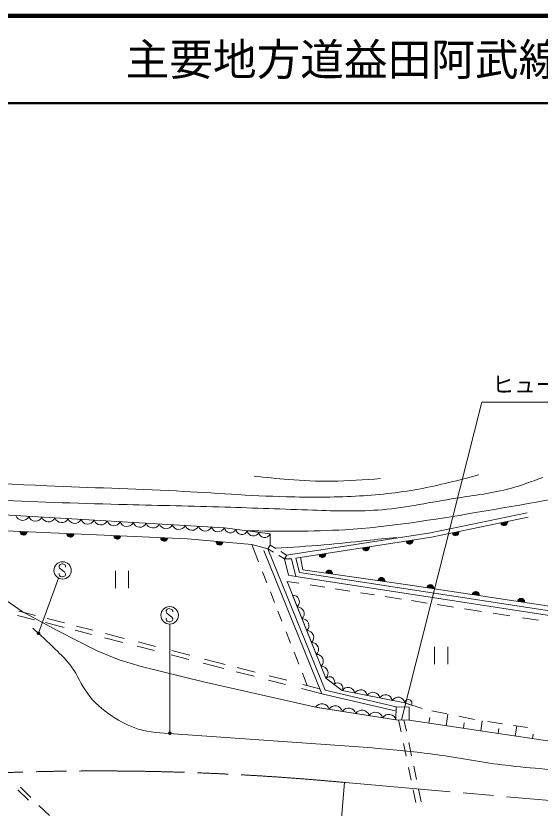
# Model space of a CAD drawing. Units: millimetres, scale not verified. Extents: x 40000 to 680000, y 20000 to 380000.
# Drawn here: x 204164 to 264204, y 289190 to 380000 of the extents above; entities that cross this region are included whole.
import ezdxf
from ezdxf.enums import TextEntityAlignment as Align

# ---------------------------------------------------------------- set-up
doc = ezdxf.new("R2010")
doc.units = ezdxf.units.MM
doc.header["$LTSCALE"] = 1000
doc.linetypes.add('CHAIN', pattern=[18.5, 12, -1.5, 3.5, -1.5])
for name, color, linetype, lineweight in [('M-BGD', 7, 'Continuous', 13), ('M-BMK', 2, 'CHAIN', 13), ('M-STR-STR3', 7, 'Continuous', 13), ('M-STR-STRC', 7, 'Continuous', 13), ('M-TTL', 2, 'Continuous', 140), ('M-TTL-LINE', 7, 'Continuous', 50), ('M-TTL-TXT', 7, 'Continuous', 13)]:
    doc.layers.add(name, color=color, linetype=linetype, lineweight=lineweight)
doc.styles.add('ＭＳ ゴシック', font='')
doc.styles.get('ＭＳ ゴシック').set_extended_font_data('MS Gothic')

# ---------------------------------------------------------------- blocks, each defined once
blk = doc.blocks.new('filled_dot')
at = {"color": 0, "linetype": 'Continuous', "lineweight": -2, "const_width": 1.25}
blk.add_lwpolyline([(-0.625, 0, 1), (0.625, 0, 1)], format="xyb", close=True, dxfattribs=at)

msp = doc.modelspace()

# ---------------------------------------------------------------- linework, layer by layer
at = {"layer": 'M-BGD'}
for p, q in [((193714, 323329), (228051, 321322)), ((193714, 323329), (228051, 321322)), ((251659, 320734), (262731, 323022)), ((251748, 320241), (262832, 322533)), ((191630, 321458), (223821, 320077)), ((228051, 321322), (233287, 320614)), ((228051, 321322), (233287, 320614)), ((233292, 319345), (233287, 320614)), ((235172, 318202), (251659, 320734)), ((223821, 320077), (231170, 319420)), ((236216, 317856), (251748, 320241)), ((231957, 317423), (231170, 319420)), ((231170, 319420), (233032, 318918)), ((233032, 318918), (233292, 319345)), ((239568, 302727), (233032, 318918)), ((233680, 318524), (233032, 318918)), ((233951, 318944), (233292, 319345)), ((239201, 302299), (232571, 318723)), ((234917, 317771), (234291, 318152)), ((235172, 318202), (234523, 318596)), ((234917, 317771), (235177, 318199)), ((236216, 317856), (236630, 316200)), ((236767, 317941), (237046, 316499)), ((197043, 317064), (204897, 311748)), ((234917, 317771), (235719, 317780)), ((234917, 317771), (235368, 315889)), ((235719, 317780), (236225, 315757)), ((215559, 314399), (215559, 316399)), ((217059, 316399), (217059, 314399)), ((232912, 314998), (232410, 316271)), ((236630, 316200), (291258, 307793)), ((237046, 316499), (249035, 314798)), ((235216, 315178), (236579, 314967)), ((239673, 304100), (235216, 315178)), ((236225, 315757), (235368, 315889)), ((236225, 315757), (290850, 307350)), ((237852, 314771), (239533, 314511)), ((240720, 314328), (242427, 314064)), ((249035, 314798), (290624, 308521)), ((233798, 312746), (233309, 313988)), ((239673, 304100), (235845, 313615)), ((243635, 313878), (245237, 313630)), ((246451, 313443), (248338, 313151)), ((249481, 312975), (251252, 312701)), ((252465, 312514), (254297, 312231)), ((206410, 311269), (204491, 311763)), ((204897, 311748), (208968, 309497)), ((234630, 310634), (234184, 311767)), ((255557, 312037), (257478, 311740)), ((258832, 311531), (260735, 311237)), ((206296, 310782), (204369, 311278)), ((209716, 310416), (207732, 310928)), ((262185, 311013), (264004, 310732)), ((209679, 309909), (207563, 310455)), ((212992, 309572), (211091, 310062)), ((208968, 309497), (213566, 307198)), ((212835, 309096), (210946, 309583)), ((216569, 308650), (214433, 309200)), ((235625, 308106), (235114, 309405)), ((216403, 308176), (214307, 308716)), ((220157, 307725), (218153, 308241)), ((213566, 307198), (216008, 306193)), ((219993, 307251), (218047, 307752)), ((224084, 306713), (222019, 307245)), ((236573, 305699), (236026, 307087)), ((252118, 305689), (252118, 307689)), ((253618, 307689), (253618, 305689)), ((216008, 306193), (218499, 305426)), ((223986, 306221), (221954, 306745)), ((228125, 305671), (225761, 306280)), ((218499, 305426), (225634, 303654)), ((227991, 305189), (225630, 305798)), ((231551, 304788), (229506, 305315)), ((231439, 304300), (229401, 304826)), ((235199, 303847), (233187, 304366)), ((237540, 303244), (236986, 304650)), ((225634, 303654), (238661, 300733)), ((235034, 303373), (233113, 303869)), ((238969, 302875), (237019, 303378)), ((241543, 302666), (239673, 304100)), ((241543, 302666), (239673, 304100)), ((239201, 302299), (236869, 302900)), ((247729, 300814), (239568, 302727)), ((248709, 301264), (241543, 302666)), ((248709, 301264), (241543, 302666)), ((247615, 300327), (239201, 302299)), ((247697, 299314), (238494, 300770)), ((238661, 300733), (247697, 299314)), ((247697, 299314), (247729, 300814)), ((247729, 300814), (249220, 300782)), ((250685, 300596), (248709, 301264)), ((249458, 301011), (248709, 301264)), ((249220, 300782), (249188, 299283)), ((253512, 300006), (251814, 300348)), ((253650, 299978), (253450, 298643)), ((256670, 299368), (254896, 299726)), ((249188, 299283), (247697, 299314)), ((247992, 299308), (248284, 297924)), ((248608, 299295), (248881, 298002)), ((249188, 299283), (265317, 296863)), ((251570, 299595), (251472, 298940)), ((255518, 298951), (255427, 298347)), ((257578, 299200), (257405, 298050)), ((259879, 298866), (258231, 299105)), ((259466, 298307), (259383, 297753)), ((262768, 298448), (261153, 298682)), ((261537, 298626), (261361, 297457)), ((222221, 297711), (242341, 296286)), ((263414, 297663), (263339, 297160)), ((248567, 296582), (248871, 295135)), ((249149, 296728), (249471, 295201)), ((249141, 293855), (249446, 292409)), ((249724, 293998), (250041, 292492)), ((204686, 291585), (205866, 290430)), ((204407, 291298), (205612, 290119)), ((249680, 291296), (249987, 289840)), ((250270, 291404), (250582, 289927)), ((206809, 289507), (208009, 288333))]:
    msp.add_line(p, q, dxfattribs=at)
for centre, radius, start, end in [((204929, 322983), 809, 199.11485, 334.19506), ((206422, 322896), 809, 199.11485, 334.19506), ((207915, 322809), 809, 199.11485, 334.19506), ((209408, 322722), 809, 199.11485, 334.19506), ((210901, 322634), 809, 199.11485, 334.19506), ((212394, 322547), 809, 199.11485, 334.19506), ((213887, 322460), 809, 199.11485, 334.19506), ((215380, 322373), 809, 199.11485, 334.19506), ((216873, 322285), 809, 199.11485, 334.19506), ((218365, 322198), 809, 199.11485, 334.19506), ((219858, 322111), 809, 199.11485, 334.19506), ((221351, 322024), 809, 199.11485, 334.19506), ((222844, 321936), 809, 199.11485, 334.19506), ((224337, 321849), 809, 199.11485, 334.19506), ((225830, 321762), 809, 199.11485, 334.19506), ((260061, 321960), 400, 191.67878, 11.67878), ((260061, 321960), 400, 191.67878, 11.67878), ((260061, 321960), 350, 191.67878, 11.67878), ((260061, 321960), 300, 191.67878, 11.67878), ((260061, 321960), 250, 191.67878, 11.67878), ((260061, 321960), 200, 191.67878, 11.67878), ((260061, 321960), 150, 191.67878, 11.67878), ((260061, 321960), 100, 191.67878, 11.67878), ((260061, 321960), 50, 191.67878, 11.67878), ((205043, 320883), 400, 177.54271, 357.54271), ((205043, 320883), 400, 177.54271, 357.54271), ((205043, 320883), 350, 177.54271, 357.54271), ((205043, 320883), 300, 177.54271, 357.54271), ((205043, 320883), 250, 177.54271, 357.54271), ((205043, 320883), 200, 177.54271, 357.54271), ((205043, 320883), 150, 177.54271, 357.54271), ((205043, 320883), 100, 177.54271, 357.54271), ((205043, 320883), 50, 177.54271, 357.54271), ((210408, 320652), 400, 177.54271, 357.54271), ((210408, 320652), 400, 177.54271, 357.54271), ((210408, 320652), 350, 177.54271, 357.54271), ((210408, 320652), 300, 177.54271, 357.54271), ((210408, 320652), 250, 177.54271, 357.54271), ((210408, 320652), 200, 177.54271, 357.54271), ((210408, 320652), 150, 177.54271, 357.54271), ((210408, 320652), 100, 177.54271, 357.54271), ((210408, 320652), 50, 177.54271, 357.54271), ((227323, 321675), 809, 199.11485, 334.19506), ((228731, 321418), 686, 188.03156, 336.55347), ((230040, 321241), 686, 188.03156, 336.55347), ((231349, 321064), 686, 188.03156, 336.55347), ((232657, 320887), 686, 188.03156, 336.55347), ((254519, 320814), 400, 191.67878, 11.67878), ((254519, 320814), 400, 191.67878, 11.67878), ((254519, 320814), 350, 191.67878, 11.67878), ((254519, 320814), 300, 191.67878, 11.67878), ((254519, 320814), 250, 191.67878, 11.67878), ((254519, 320814), 200, 191.67878, 11.67878), ((254519, 320814), 150, 191.67878, 11.67878), ((254519, 320814), 100, 191.67878, 11.67878), ((254519, 320814), 50, 191.67878, 11.67878), ((215773, 320422), 400, 177.54271, 357.54271), ((215773, 320422), 400, 177.54271, 357.54271), ((215773, 320422), 350, 177.54271, 357.54271), ((215773, 320422), 300, 177.54271, 357.54271), ((215773, 320422), 250, 177.54271, 357.54271), ((215773, 320422), 200, 177.54271, 357.54271), ((215773, 320422), 150, 177.54271, 357.54271), ((215773, 320422), 100, 177.54271, 357.54271), ((215773, 320422), 50, 177.54271, 357.54271), ((221139, 320192), 400, 177.54271, 357.54271), ((221139, 320192), 400, 177.54271, 357.54271), ((221139, 320192), 350, 177.54271, 357.54271), ((221139, 320192), 300, 177.54271, 357.54271), ((221139, 320192), 250, 177.54271, 357.54271), ((221139, 320192), 200, 177.54271, 357.54271), ((221139, 320192), 150, 177.54271, 357.54271), ((221139, 320192), 100, 177.54271, 357.54271), ((221139, 320192), 50, 177.54271, 357.54271), ((227496, 319748), 400, 174.89352, 354.89352), ((227496, 319748), 400, 174.89352, 354.89352), ((227496, 319748), 350, 174.89352, 354.89352), ((227496, 319748), 300, 174.89352, 354.89352), ((227496, 319748), 250, 174.89352, 354.89352), ((227496, 319748), 200, 174.89352, 354.89352), ((227496, 319748), 150, 174.89352, 354.89352), ((227496, 319748), 100, 174.89352, 354.89352), ((227496, 319748), 50, 174.89352, 354.89352), ((249251, 319858), 400, 188.73004, 8.73004), ((249251, 319858), 400, 188.73004, 8.73004), ((249251, 319858), 350, 188.73004, 8.73004), ((249251, 319858), 300, 188.73004, 8.73004), ((249251, 319858), 250, 188.73004, 8.73004), ((249251, 319858), 200, 188.73004, 8.73004), ((249251, 319858), 150, 188.73004, 8.73004), ((249251, 319858), 100, 188.73004, 8.73004), ((249251, 319858), 50, 188.73004, 8.73004), ((244257, 319091), 400, 188.73004, 8.73004), ((244257, 319091), 400, 188.73004, 8.73004), ((244257, 319091), 350, 188.73004, 8.73004), ((244257, 319091), 300, 188.73004, 8.73004), ((244257, 319091), 250, 188.73004, 8.73004), ((244257, 319091), 200, 188.73004, 8.73004), ((244257, 319091), 150, 188.73004, 8.73004), ((244257, 319091), 100, 188.73004, 8.73004), ((244257, 319091), 50, 188.73004, 8.73004), ((239264, 318324), 400, 188.73004, 8.73004), ((239264, 318324), 400, 188.73004, 8.73004), ((239264, 318324), 350, 188.73004, 8.73004), ((239264, 318324), 300, 188.73004, 8.73004), ((239264, 318324), 250, 188.73004, 8.73004), ((239264, 318324), 200, 188.73004, 8.73004), ((239264, 318324), 150, 188.73004, 8.73004), ((239264, 318324), 100, 188.73004, 8.73004), ((239264, 318324), 50, 188.73004, 8.73004), ((240044, 316074), 400, 351.92824, 171.92824), ((240044, 316074), 400, 351.92824, 171.92824), ((240044, 316074), 350, 351.92824, 171.92824), ((240044, 316074), 300, 351.92824, 171.92824), ((240044, 316074), 250, 351.92824, 171.92824), ((240044, 316074), 200, 351.92824, 171.92824), ((240044, 316074), 150, 351.92824, 171.92824), ((240044, 316074), 100, 351.92824, 171.92824), ((240044, 316074), 50, 351.92824, 171.92824), ((246038, 315223), 400, 351.92824, 171.92824), ((246038, 315223), 400, 351.92824, 171.92824), ((246038, 315223), 350, 351.92824, 171.92824), ((246038, 315223), 300, 351.92824, 171.92824), ((246038, 315223), 250, 351.92824, 171.92824), ((246038, 315223), 200, 351.92824, 171.92824), ((246038, 315223), 150, 351.92824, 171.92824), ((246038, 315223), 100, 351.92824, 171.92824), ((246038, 315223), 50, 351.92824, 171.92824), ((251634, 314406), 400, 351.41638, 171.41638), ((251634, 314406), 400, 351.41638, 171.41638), ((251634, 314406), 350, 351.41638, 171.41638), ((251634, 314406), 300, 351.41638, 171.41638), ((251634, 314406), 250, 351.41638, 171.41638), ((251634, 314406), 200, 351.41638, 171.41638), ((251634, 314406), 150, 351.41638, 171.41638), ((251634, 314406), 100, 351.41638, 171.41638), ((251634, 314406), 50, 351.41638, 171.41638), ((235852, 312828), 787, 313.29333, 90.54311), ((256833, 313621), 400, 351.41638, 171.41638), ((256833, 313621), 400, 351.41638, 171.41638), ((256833, 313621), 350, 351.41638, 171.41638), ((256833, 313621), 300, 351.41638, 171.41638), ((256833, 313621), 250, 351.41638, 171.41638), ((256833, 313621), 200, 351.41638, 171.41638), ((256833, 313621), 150, 351.41638, 171.41638), ((256833, 313621), 100, 351.41638, 171.41638), ((256833, 313621), 50, 351.41638, 171.41638), ((262031, 312837), 400, 351.41638, 171.41638), ((262031, 312837), 400, 351.41638, 171.41638), ((262031, 312837), 350, 351.41638, 171.41638), ((262031, 312837), 300, 351.41638, 171.41638), ((262031, 312837), 250, 351.41638, 171.41638), ((262031, 312837), 200, 351.41638, 171.41638), ((262031, 312837), 150, 351.41638, 171.41638), ((262031, 312837), 100, 351.41638, 171.41638), ((262031, 312837), 50, 351.41638, 171.41638), ((236399, 311469), 787, 313.29333, 90.54311), ((236946, 310110), 787, 313.29333, 90.54311), ((237493, 308750), 787, 313.29333, 90.54311), ((238040, 307391), 787, 313.29333, 90.54311), ((238587, 306032), 787, 313.29333, 90.54311), ((239134, 304672), 787, 313.29333, 90.54311), ((240082, 303664), 597, 331.85896, 133.18868), ((241017, 302948), 597, 331.85896, 133.18868), ((242205, 302248), 783, 10.12765, 147.73194), ((243638, 301968), 783, 10.12765, 147.73194), ((245072, 301687), 783, 10.12765, 147.73194), ((246505, 301407), 783, 10.12765, 147.73194), ((247938, 301127), 783, 10.12765, 147.73194), ((249114, 301226), 406, 328.01457, 174.61073), ((239206, 300301), 853, 15.44723, 146.57235), ((240740, 300058), 853, 15.44723, 146.57235), ((242273, 299815), 853, 15.44723, 146.57235), ((243807, 299573), 853, 15.44723, 146.57235), ((245341, 299330), 853, 15.44723, 146.57235), ((246875, 299087), 853, 15.44723, 146.57235)]:
    msp.add_arc(centre, radius, start, end, dxfattribs=at)
for points, knots in [([(230562, 320983), (234328, 320931), (238095, 320880), (241844, 321109), (246938, 321421), (251999, 322249), (257044, 323107), (262188, 323981), (267315, 324886), (272438, 325835), (276207, 326533), (279973, 327256), (283740, 327978)], [0, 0, 0, 0, 1, 1, 1, 2, 2, 2, 3, 3, 3, 4, 4, 4, 4]), ([(186320, 327421), (193461, 326930), (200602, 326438), (207752, 326133), (212677, 325924), (217607, 325802), (222531, 325542), (226744, 325320), (230952, 324996), (235168, 324877), (237802, 324803), (240440, 324809), (243075, 324951), (245503, 325082), (247929, 325328), (250317, 325764), (252631, 326187), (254910, 326788), (257189, 327390)], [0, 0, 0, 0, 1, 1, 1, 2, 2, 2, 3, 3, 3, 4, 4, 4, 5, 5, 5, 6, 6, 6, 6]), ([(187840, 325158), (192574, 324912), (197308, 324667), (202043, 324471), (206994, 324265), (211947, 324113), (216902, 323984), (220637, 323886), (224374, 323803), (228106, 323691), (231466, 323591), (234821, 323468), (238191, 323350), (240842, 323257), (243503, 323167), (246131, 323399), (248955, 323648), (251741, 324268), (254559, 324714), (256652, 325046), (258764, 325282), (260795, 325835), (262049, 326176), (263273, 326639), (264497, 327101)], [0, 0, 0, 0, 1, 1, 1, 2, 2, 2, 3, 3, 3, 4, 4, 4, 5, 5, 5, 6, 6, 6, 7, 7, 7, 8, 8, 8, 8]), ([(231468, 327248), (232765, 327106), (234063, 326964), (235365, 326858), (237018, 326723), (238677, 326647), (240334, 326663), (242203, 326681), (244070, 326818), (245936, 326955)], [0, 0, 0, 0, 1, 1, 1, 2, 2, 2, 3, 3, 3, 3]), ([(233878, 318989), (235730, 319096), (237582, 319203), (239430, 319364), (241061, 319506), (242690, 319690), (244319, 319864), (245476, 319988), (246633, 320106), (247791, 320225)], [0, 0, 0, 0, 1, 1, 1, 2, 2, 2, 3, 3, 3, 3]), ([(206102, 309828), (206962, 309029), (207823, 308231), (208679, 307415), (209347, 306779), (210013, 306132), (210543, 305387), (211220, 304435), (211676, 303322), (212352, 302371), (213098, 301322), (214113, 300470), (215203, 299740), (216133, 299117), (217119, 298582), (218164, 298259), (219456, 297860), (220838, 297786), (222221, 297711)], [0, 0, 0, 0, 1, 1, 1, 2, 2, 2, 3, 3, 3, 4, 4, 4, 5, 5, 5, 6, 6, 6, 6]), ([(242341, 296286), (243761, 296181), (245180, 296077), (246597, 295953), (248693, 295771), (250785, 295547), (252867, 295243), (255340, 294881), (257798, 294406), (260278, 294100), (261762, 293918), (263254, 293796), (264745, 293669), (269242, 293286), (273732, 292856), (278223, 292425)], [0, 0, 0, 0, 1, 1, 1, 2, 2, 2, 3, 3, 3, 4, 4, 4, 5, 5, 5, 5])]:
    msp.add_open_spline(points, degree=3, knots=knots, dxfattribs=at)
at = {"layer": 'M-BMK'}
msp.add_line((241929, 292123), (286743, 288162), dxfattribs=at)
msp.add_arc((213683, -6544), 300000, 84.59738, 94.72225, dxfattribs=at)
at = {"layer": 'M-STR-STR3'}
for p, q in [((248317, 299301), (257544, 335706)), ((257544, 335706), (279881, 335706))]:
    msp.add_line(p, q, dxfattribs=at)
at = {"layer": 'M-STR-STRC'}
for p, q in [((209233, 317134), (209109, 316949)), ((209109, 316949), (209112, 316818)), ((209425, 317200), (209233, 317134)), ((209546, 317197), (209425, 317200)), ((209796, 317078), (209546, 317197)), ((209859, 316947), (209796, 317078)), ((209859, 316818), (209859, 316947)), ((209112, 315970), (209109, 316091)), ((209112, 316818), (209175, 316689)), ((209175, 316689), (209430, 316507)), ((209430, 316507), (209559, 316375)), ((209559, 316375), (209738, 316260)), ((209738, 316260), (209865, 316059)), ((209865, 316059), (209859, 315949)), ((206758, 309228), (209058, 315548)), ((209151, 315867), (209112, 315970)), ((209235, 315757), (209151, 315867)), ((209422, 315696), (209235, 315757)), ((209557, 315696), (209422, 315696)), ((209657, 315725), (209557, 315696)), ((209799, 315817), (209657, 315725)), ((209859, 315949), (209799, 315817)), ((221498, 311991), (221374, 311807)), ((221374, 311807), (221377, 311675)), ((221377, 311675), (221440, 311546)), ((221440, 311546), (221696, 311365)), ((221690, 312057), (221498, 311991)), ((221811, 312054), (221690, 312057)), ((222062, 311936), (221811, 312054)), ((222125, 311804), (222062, 311936)), ((222125, 311675), (222125, 311804)), ((221377, 310827), (221374, 310948)), ((221416, 310725), (221377, 310827)), ((221501, 310614), (221416, 310725)), ((221688, 310553), (221501, 310614)), ((221696, 311365), (221825, 311233)), ((221922, 310582), (221822, 310553)), ((221825, 311233), (222004, 311117)), ((222064, 310675), (221922, 310582)), ((222004, 311117), (222130, 310917)), ((222125, 310806), (222064, 310675)), ((222130, 310917), (222125, 310806)), ((221822, 310553), (221688, 310553)), ((221801, 297786), (221801, 310295))]:
    msp.add_line(p, q, dxfattribs=at)
for centre in [(209516, 316437), (221782, 311294)]:
    msp.add_circle(centre, 1000, dxfattribs=at)
at = {"layer": 'M-TTL'}
msp.add_line((680000, 380000), (40000, 380000), dxfattribs=at)
at = {"layer": 'M-TTL-LINE'}
msp.add_line((40000, 370000), (680000, 370000), dxfattribs=at)
at = {"layer": 'M-TTL-TXT'}
msp.add_line((239899, 270581), (241805, 292134), dxfattribs=at)

# ---------------------------------------------------------------- block references
at = {"layer": 'M-STR-STRC', "xscale": 160, "yscale": 160}
for p, rotation in [((206758, 309228), 70), ((221801, 297786), 90)]:
    msp.add_blockref('filled_dot', p, dxfattribs=dict(at, rotation=rotation))

# ---------------------------------------------------------------- texts
at = {"layer": 'M-STR-STR3', "style": 'ＭＳ ゴシック'}
msp.add_text('ヒューム管 φ600', height=1833, dxfattribs=at).set_placement((258713, 336280), align=Align.BOTTOM_LEFT)
at = {"layer": 'M-TTL-TXT', "style": 'ＭＳ ゴシック'}
msp.add_text('主要地方道益田阿武線', height=3666, dxfattribs=at).set_placement((216734, 375000), align=Align.MIDDLE_LEFT)

doc.saveas('drawing.dxf')
